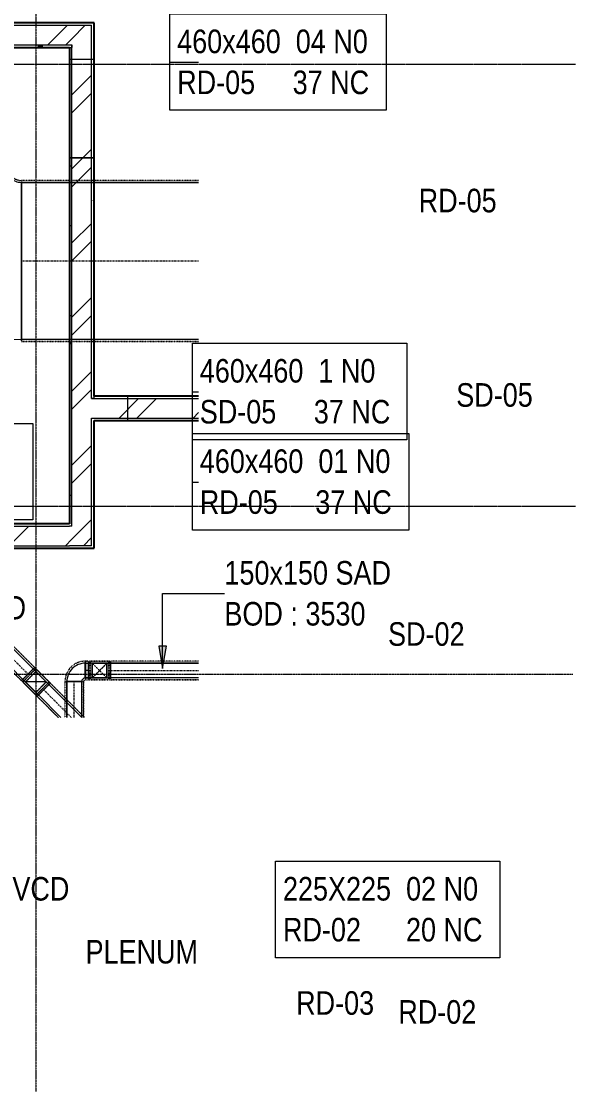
# Model space of a CAD drawing. Header units: inches. Extents: x -83664 to 20107, y -47222 to 19398.
# Drawn here: x 14463 to 20107, y -47222 to -36325 of the extents above; entities that cross this region are included whole.
import ezdxf

# ---------------------------------------------------------------- set-up
doc = ezdxf.new("R2010")
doc.units = ezdxf.units.IN
doc.header["$MEASUREMENT"] = 0
for name, pattern in [('AE7-LP-CENTER', [5.45, 3, -0.6, 1.25, -0.6]), ('Center', [29.999999, 12, -6, 6, -6]), ('Grid Line', [22.225, 12.7, -3.175, 3.175, -3.175]), ('Hidden 0_50', [1.0584, 0.5292, -0.5292]), ('Hidden 1_5', [2.2, 1.5, -0.7])]:
    doc.linetypes.add(name, pattern=pattern)
for name, color, linetype, lineweight, true_color in [('A-ANNO-MATC', 1, 'AE7-LP-CENTER', 9, 0xff0000), ('A-DETL', 7, 'Continuous', 18, 0x00a600), ('M-HVAC-DUCT', 7, 'Continuous', 9, 0xffe97f)]:
    doc.layers.add(name, color=color, linetype=linetype, lineweight=lineweight, true_color=true_color)
for name, color, linetype, lineweight in [('A-WALL', 7, 'Continuous', 9), ('A-WALL-PATT', 7, 'Continuous', 25), ('G-ANNO-TEXT', 7, 'Continuous', 9), ('M-HVAC-DUCT-ANNO', 7, 'Continuous', 9), ('M-HVAC-DUCT-CNTR', 7, 'Center', 9), ('M-HVAC-DUCT-IDEN', 7, 'Continuous', 18), ('S-GRID', 7, 'Continuous', 9)]:
    doc.layers.add(name, color=color, linetype=linetype, lineweight=lineweight)
doc.styles.add('Arial Narrow_21', font='ARIALN.TTF', dxfattribs={"height": 240})
pattern_1 = [(0, (0, 0), (1219.2, 304.8), [50.292, -864.108, 50.292, -864.108, -4876.8]), (0, (0, 0), (1219.2, 304.8), [-1828.8, 50.292, -1778.508, 50.292, -864.108, -2133.6]), (0, (0, 0), (1219.2, 304.8), [-4572, 50.292, -559.308, 50.292, -1473.708]), (120, (457.2, 152.4), (-873.56454, 903.45817), [50.292, -864.108, 50.292, -864.108, -4876.8]), (120, (457.2, 152.4), (-873.56454, 903.45817), [-1828.8, 50.292, -1778.508, 50.292, -864.108, -2133.6]), (120, (457.2, 152.4), (-873.56454, 903.45817), [-4572, 50.292, -559.308, 50.292, -1473.708]), (240, (609.6, 762), (-345.63546, -1208.25817), [50.292, -864.108, 50.292, -864.108, -4876.8]), (240, (609.6, 762), (-345.63546, -1208.25817), [-1828.8, 50.292, -1778.508, 50.292, -864.108, -2133.6]), (240, (609.6, 762), (-345.63546, -1208.25817), [-4572, 50.292, -559.308, 50.292, -1473.708])]
pattern_2 = [(45, (0, 0), (-377.1708, 377.1708), []), (45, (0, 571.5), (-377.1708, 377.1708), [])]

# ---------------------------------------------------------------- blocks, each defined once
blk = doc.blocks.new('M_Rectangular Elbow - Radius - 0_6 W-8295997-FIRST FLOOR AC CONDITIONING LAYOUT - PART A')
at = {"layer": 'M-HVAC-DUCT', "color": 6, "true_color": 0xff00ff}
for p, q in [((-398, 800), (-398, -800)), ((-398, -800), (-398, 800)), ((-285, 847), (847, -285)), ((847, -285), (-285, 847))]:
    blk.add_line(p, q, dxfattribs=at)
for radius in [160, 160, 1760, 1760]:
    blk.add_arc((-398, 960), radius, 270, 315, dxfattribs=at)
blk = doc.blocks.new('M_Rectangular Elbow - Radius - 0_75 W-7252685-FIRST FLOOR AC CONDITIONING LAYOUT - PART A')
at = {"layer": 'M-HVAC-DUCT', "color": 30, "true_color": 0xff7f00}
for p, q in [((166791, 55512), (166641, 55512)), ((166641, 55512), (166641, 55362)), ((166641, 55512), (166828, 55512)), ((166791, 55512), (166791, 55362)), ((166791, 55362), (166791, 55512)), ((166828, 55512), (166791, 55512)), ((166828, 55512), (166828, 55362)), ((166828, 55362), (166828, 55512)), ((166641, 55362), (166791, 55362)), ((166641, 55362), (166828, 55362)), ((166791, 55362), (166828, 55362))]:
    blk.add_line(p, q, dxfattribs=at)
blk = doc.blocks.new('M_Rectangular Elbow - Radius - 0_75 W-V221-FIRST FLOOR AC CONDITIONING LAYOUT - PART A')
at = {"layer": 'M-HVAC-DUCT', "color": 30, "true_color": 0xff7f00}
for p, q in [((166603, 55362), (166603, 55512)), ((166603, 55512), (166603, 55362)), ((166641, 55512), (166603, 55512)), ((166791, 55512), (166603, 55512)), ((166641, 55362), (166641, 55512)), ((166641, 55512), (166791, 55512)), ((166791, 55362), (166791, 55512)), ((166791, 55512), (166791, 55362)), ((166603, 55362), (166641, 55362)), ((166791, 55362), (166603, 55362)), ((166791, 55362), (166641, 55362))]:
    blk.add_line(p, q, dxfattribs=at)
blk = doc.blocks.new('M_Rectangular Elbow - Radius - 0_75 W-V222-FIRST FLOOR AC CONDITIONING LAYOUT - PART A')
at = {"layer": 'M-HVAC-DUCT', "color": 30, "true_color": 0xff7f00}
for p, q in [((-75, 112.5), (75, 112.5)), ((75, 112.5), (-75, 112.5)), ((-112.5, 75), (-112.5, -75)), ((-112.5, -75), (-112.5, 75))]:
    blk.add_line(p, q, dxfattribs=at)
for radius in [37.5, 37.5, 187.5, 187.5]:
    blk.add_arc((-112.5, 112.5), radius, 270, 0, dxfattribs=at)
blk = doc.blocks.new('M_Rectangular Elbow - Radius - 0_75 W-V225-FIRST FLOOR AC CONDITIONING LAYOUT - PART A')
at = {"layer": 'M-HVAC-DUCT', "color": 6, "true_color": 0xff00ff}
for p, q in [((166041, 55454), (165935, 55348)), ((165935, 55348), (166041, 55454)), ((165961, 55321), (166067, 55428)), ((166067, 55428), (166041, 55454)), ((166041, 55454), (166173, 55321)), ((166067, 55428), (166173, 55321)), ((165935, 55348), (165961, 55321)), ((165935, 55348), (166067, 55215)), ((166067, 55215), (165961, 55321)), ((166067, 55215), (166173, 55321)), ((166173, 55321), (166067, 55215))]:
    blk.add_line(p, q, dxfattribs=at)
blk = doc.blocks.new('M_Rectangular Elbow - Radius - 0_75 W-V226-FIRST FLOOR AC CONDITIONING LAYOUT - PART A')
at = {"layer": 'M-HVAC-DUCT', "color": 6, "true_color": 0xff00ff}
for p, q in [((166067, 55428), (165961, 55321)), ((166173, 55321), (166067, 55428)), ((166200, 55295), (166067, 55428)), ((165961, 55321), (166067, 55215)), ((166094, 55189), (165961, 55321)), ((166173, 55321), (166067, 55215)), ((166067, 55215), (166173, 55321)), ((166094, 55189), (166200, 55295)), ((166200, 55295), (166094, 55189)), ((166200, 55295), (166173, 55321)), ((166067, 55215), (166094, 55189))]:
    blk.add_line(p, q, dxfattribs=at)
blk = doc.blocks.new('TEMW-SMBZ-HO-BM-HVAC-00002_rvt-1-FIRST FLOOR AC CONDITIONING LAYOUT - PART A')
at = {"layer": 'M-HVAC-DUCT', "color": 6, "linetype": 'Hidden 0_50', "true_color": 0xff00ff}
for p, q in [((165920, 58788), (165920, 60428)), ((165920, 60428), (165920, 58788)), ((165920, 58788), (165920, 60428)), ((165920, 60428), (165920, 58788)), ((167724, 60428), (165920, 60428)), ((167724, 60428), (165920, 60428)), ((165920, 58788), (167724, 58788)), ((167724, 58788), (165920, 58788)), ((166055, 55468), (165795, 55728)), ((166055, 55468), (165795, 55728)), ((165661, 55594), (165921, 55334)), ((165921, 55334), (165661, 55594)), ((165921, 55334), (166055, 55468)), ((166055, 55468), (165921, 55334)), ((165921, 55334), (166055, 55468)), ((165921, 55334), (166055, 55468)), ((166055, 55468), (166067, 55456)), ((166202, 55321), (166055, 55468)), ((166067, 55456), (165933, 55321)), ((165933, 55321), (166067, 55456)), ((166067, 55456), (165933, 55321)), ((166067, 55456), (165933, 55321)), ((166202, 55321), (166067, 55456)), ((166067, 55456), (166202, 55321)), ((166202, 55321), (166067, 55456)), ((166214, 55309), (166067, 55456)), ((166067, 55456), (166202, 55321)), ((165921, 55334), (166067, 55187)), ((165933, 55321), (165921, 55334)), ((165933, 55321), (166067, 55187)), ((166067, 55187), (165933, 55321)), ((165933, 55321), (166067, 55187)), ((166067, 55187), (165933, 55321)), ((165933, 55321), (166080, 55175)), ((166067, 55187), (166202, 55321)), ((166202, 55321), (166067, 55187)), ((166067, 55187), (166202, 55321)), ((166067, 55187), (166202, 55321)), ((166202, 55321), (166067, 55187)), ((166202, 55321), (166067, 55187)), ((166080, 55175), (166214, 55309)), ((166214, 55309), (166080, 55175)), ((166080, 55175), (166214, 55309)), ((166214, 55309), (166080, 55175)), ((166202, 55321), (166214, 55309)), ((166563, 54960), (166214, 55309)), ((166563, 54960), (166214, 55309)), ((166080, 55175), (166067, 55187)), ((166080, 55175), (166294, 54960)), ((166294, 54960), (166080, 55175))]:
    blk.add_line(p, q, dxfattribs=at)
at = {"layer": 'M-HVAC-DUCT', "color": 6, "true_color": 0xff00ff}
for p, q in [((165920, 60408), (165920, 58808)), ((165920, 58808), (165920, 60408)), ((165920, 60408), (167724, 60408)), ((167724, 60408), (165920, 60408)), ((167724, 58808), (165920, 58808)), ((167724, 58808), (165920, 58808)), ((165781, 55714), (166041, 55454)), ((166041, 55454), (165781, 55714)), ((165935, 55348), (165675, 55608)), ((165935, 55348), (165675, 55608)), ((166041, 55454), (165935, 55348)), ((165935, 55348), (166041, 55454)), ((166200, 55295), (166094, 55189)), ((166094, 55189), (166200, 55295)), ((166200, 55295), (166535, 54960)), ((166535, 54960), (166200, 55295)), ((166322, 54960), (166094, 55189)), ((166322, 54960), (166094, 55189))]:
    blk.add_line(p, q, dxfattribs=at)
at = {"layer": 'M-HVAC-DUCT', "color": 30, "linetype": 'Hidden 0_50', "true_color": 0xff7f00}
for p, q in [((166571, 55532), (166571, 55342)), ((166571, 55342), (166571, 55532)), ((166603, 55532), (166571, 55532)), ((166571, 55532), (166603, 55532)), ((166571, 55342), (166571, 55532)), ((166571, 55532), (166571, 55342)), ((166603, 55532), (166603, 55342)), ((166603, 55342), (166603, 55532)), ((166811, 55532), (166603, 55532)), ((166603, 55532), (166621, 55532)), ((166603, 55342), (166603, 55532)), ((166603, 55532), (166603, 55342)), ((166621, 55342), (166621, 55532)), ((166621, 55532), (166811, 55532)), ((166811, 55532), (166621, 55532)), ((166621, 55532), (166621, 55342)), ((166828, 55532), (166621, 55532)), ((166621, 55532), (166811, 55532)), ((166621, 55342), (166621, 55532)), ((166811, 55532), (166621, 55532)), ((166621, 55532), (166621, 55342)), ((166811, 55532), (166811, 55342)), ((166811, 55342), (166811, 55532)), ((166811, 55532), (166811, 55342)), ((166811, 55532), (166828, 55532)), ((166811, 55532), (166811, 55342)), ((166811, 55342), (166811, 55532)), ((166811, 55532), (166811, 55342)), ((166828, 55342), (166828, 55532)), ((166828, 55532), (166828, 55342)), ((167724, 55532), (166828, 55532)), ((167724, 55532), (166828, 55532)), ((166828, 55342), (166828, 55532)), ((166828, 55342), (166828, 55532)), ((166363, 55325), (166553, 55325)), ((166553, 55325), (166363, 55325)), ((166553, 55325), (166363, 55325)), ((166363, 55325), (166553, 55325)), ((166363, 55325), (166363, 54960)), ((166363, 55325), (166363, 54960)), ((166553, 54960), (166553, 55325)), ((166553, 55325), (166553, 54960)), ((166571, 55342), (166603, 55342)), ((166571, 55342), (166603, 55342)), ((166621, 55342), (166603, 55342)), ((166603, 55342), (166811, 55342)), ((166811, 55342), (166621, 55342)), ((166621, 55342), (166811, 55342)), ((166811, 55342), (166621, 55342)), ((166621, 55342), (166828, 55342)), ((166621, 55342), (166811, 55342)), ((166828, 55342), (166811, 55342)), ((166828, 55342), (167724, 55342)), ((167724, 55342), (166828, 55342))]:
    blk.add_line(p, q, dxfattribs=at)
at = {"layer": 'M-HVAC-DUCT', "color": 30, "true_color": 0xff7f00}
for p, q in [((166571, 55362), (166571, 55512)), ((166571, 55512), (166571, 55362)), ((166571, 55512), (166603, 55512)), ((166571, 55512), (166603, 55512)), ((166603, 55362), (166603, 55512)), ((166603, 55512), (166603, 55362)), ((166828, 55512), (166828, 55362)), ((166828, 55362), (166828, 55512)), ((166828, 55512), (167724, 55512)), ((167724, 55512), (166828, 55512)), ((166603, 55362), (166571, 55362)), ((166571, 55362), (166603, 55362)), ((167724, 55362), (166828, 55362)), ((167724, 55362), (166828, 55362)), ((166383, 55325), (166533, 55325)), ((166533, 55325), (166383, 55325)), ((166383, 54960), (166383, 55325)), ((166383, 55325), (166383, 54960)), ((166533, 55325), (166533, 54960)), ((166533, 55325), (166533, 54960))]:
    blk.add_line(p, q, dxfattribs=at)
at = {"layer": 'M-HVAC-DUCT', "color": 6, "linetype": 'Hidden 0_50', "true_color": 0xff00ff}
blk.add_arc((165920, 60568), 140, 225, 270, dxfattribs=at)
blk.add_arc((165920, 60568), 140, 225, 270, dxfattribs=at)
at = {"layer": 'M-HVAC-DUCT', "color": 30, "linetype": 'Hidden 0_50', "true_color": 0xff7f00}
for radius in [208, 208, 17.5, 17.5]:
    blk.add_arc((166571, 55325), radius, 90, 180, dxfattribs=at)
at = {"layer": 'M-HVAC-DUCT-ANNO', "color": 30, "linetype": 'Hidden 1_5', "true_color": 0xff7f00}
for p, q in [((166641, 55362), (166641, 55512)), ((166641, 55512), (166791, 55512)), ((166791, 55512), (166641, 55362)), ((166791, 55362), (166641, 55512)), ((166791, 55512), (166791, 55362)), ((166791, 55362), (166641, 55362))]:
    blk.add_line(p, q, dxfattribs=at)
at = {"layer": 'M-HVAC-DUCT-ANNO', "color": 6, "linetype": 'Hidden 1_5', "true_color": 0xff00ff}
for p, q in [((166067, 55428), (165961, 55321)), ((166173, 55321), (166067, 55428)), ((165961, 55321), (166067, 55215)), ((166173, 55321), (165961, 55321)), ((166067, 55215), (166173, 55321))]:
    blk.add_line(p, q, dxfattribs=at)
at = {"layer": 'M-HVAC-DUCT-CNTR', "color": 6, "true_color": 0xff00ff}
for p, q in [((165920, 59608), (167724, 59608)), ((165728, 55661), (165988, 55401)), ((166147, 55242), (166428, 54960))]:
    blk.add_line(p, q, dxfattribs=at)
at = {"layer": 'M-HVAC-DUCT-CNTR', "color": 30, "true_color": 0xff7f00}
for p, q in [((166603, 55437), (166571, 55437)), ((166828, 55437), (167724, 55437)), ((166458, 54960), (166458, 55325))]:
    blk.add_line(p, q, dxfattribs=at)
at = {"layer": 'M-HVAC-DUCT', "color": 6, "linetype": 'Hidden 0_50', "lineweight": 9, "true_color": 0xff00ff}
for name, p, rotation in [('M_Rectangular Elbow - Radius - 0_6 W-8295997-FIRST FLOOR AC CONDITIONING LAYOUT - PART A', (165522, 59608), 314.9999999999662), ('M_Rectangular Elbow - Radius - 0_75 W-V222-FIRST FLOOR AC CONDITIONING LAYOUT - PART A', (166458, 55437), 180)]:
    blk.add_blockref(name, p, dxfattribs=dict(at, rotation=rotation))
for name in ['M_Rectangular Elbow - Radius - 0_75 W-V221-FIRST FLOOR AC CONDITIONING LAYOUT - PART A', 'M_Rectangular Elbow - Radius - 0_75 W-7252685-FIRST FLOOR AC CONDITIONING LAYOUT - PART A', 'M_Rectangular Elbow - Radius - 0_75 W-V225-FIRST FLOOR AC CONDITIONING LAYOUT - PART A', 'M_Rectangular Elbow - Radius - 0_75 W-V226-FIRST FLOOR AC CONDITIONING LAYOUT - PART A']:
    blk.add_blockref(name, (0, 0), dxfattribs=at)
blk = doc.blocks.new('TEMW-SMBZ-HO-BM-HVAC-00002_rvt-2-FIRST FLOOR AC CONDITIONING LAYOUT - PART A')
at = {"layer": 'M-HVAC-DUCT', "color": 6, "linetype": 'Hidden 0_50', "true_color": 0xff00ff}
for p, q in [((165920, 58788), (165920, 60428)), ((165920, 60428), (165920, 58788)), ((165920, 58788), (165920, 60428)), ((165920, 60428), (165920, 58788)), ((167724, 60428), (165920, 60428)), ((167724, 60428), (165920, 60428)), ((165920, 58788), (167724, 58788)), ((167724, 58788), (165920, 58788)), ((166055, 55468), (165795, 55728)), ((166055, 55468), (165795, 55728)), ((165661, 55594), (165921, 55334)), ((165921, 55334), (165661, 55594)), ((165921, 55334), (166055, 55468)), ((166055, 55468), (165921, 55334)), ((165921, 55334), (166055, 55468)), ((165921, 55334), (166055, 55468)), ((166055, 55468), (166067, 55456)), ((166202, 55321), (166055, 55468)), ((166067, 55456), (165933, 55321)), ((165933, 55321), (166067, 55456)), ((166067, 55456), (165933, 55321)), ((166067, 55456), (165933, 55321)), ((166202, 55321), (166067, 55456)), ((166067, 55456), (166202, 55321)), ((166202, 55321), (166067, 55456)), ((166214, 55309), (166067, 55456)), ((166067, 55456), (166202, 55321)), ((165921, 55334), (166067, 55187)), ((165933, 55321), (165921, 55334)), ((165933, 55321), (166067, 55187)), ((166067, 55187), (165933, 55321)), ((165933, 55321), (166067, 55187)), ((166067, 55187), (165933, 55321)), ((165933, 55321), (166080, 55175)), ((166067, 55187), (166202, 55321)), ((166202, 55321), (166067, 55187)), ((166067, 55187), (166202, 55321)), ((166067, 55187), (166202, 55321)), ((166202, 55321), (166067, 55187)), ((166202, 55321), (166067, 55187)), ((166080, 55175), (166214, 55309)), ((166214, 55309), (166080, 55175)), ((166080, 55175), (166214, 55309)), ((166214, 55309), (166080, 55175)), ((166202, 55321), (166214, 55309)), ((166563, 54960), (166214, 55309)), ((166563, 54960), (166214, 55309)), ((166080, 55175), (166067, 55187)), ((166080, 55175), (166294, 54960)), ((166294, 54960), (166080, 55175))]:
    blk.add_line(p, q, dxfattribs=at)
at = {"layer": 'M-HVAC-DUCT', "color": 6, "true_color": 0xff00ff}
for p, q in [((165920, 60408), (165920, 58808)), ((165920, 58808), (165920, 60408)), ((165920, 60408), (167724, 60408)), ((167724, 60408), (165920, 60408)), ((167724, 58808), (165920, 58808)), ((167724, 58808), (165920, 58808)), ((165781, 55714), (166041, 55454)), ((166041, 55454), (165781, 55714)), ((165935, 55348), (165675, 55608)), ((165935, 55348), (165675, 55608)), ((166041, 55454), (165935, 55348)), ((165935, 55348), (166041, 55454)), ((166200, 55295), (166094, 55189)), ((166094, 55189), (166200, 55295)), ((166200, 55295), (166535, 54960)), ((166535, 54960), (166200, 55295)), ((166322, 54960), (166094, 55189)), ((166322, 54960), (166094, 55189))]:
    blk.add_line(p, q, dxfattribs=at)
at = {"layer": 'M-HVAC-DUCT', "color": 30, "linetype": 'Hidden 0_50', "true_color": 0xff7f00}
for p, q in [((166571, 55532), (166571, 55342)), ((166571, 55342), (166571, 55532)), ((166603, 55532), (166571, 55532)), ((166571, 55532), (166603, 55532)), ((166571, 55342), (166571, 55532)), ((166571, 55532), (166571, 55342)), ((166603, 55532), (166603, 55342)), ((166603, 55342), (166603, 55532)), ((166811, 55532), (166603, 55532)), ((166603, 55532), (166621, 55532)), ((166603, 55342), (166603, 55532)), ((166603, 55532), (166603, 55342)), ((166621, 55342), (166621, 55532)), ((166621, 55532), (166811, 55532)), ((166811, 55532), (166621, 55532)), ((166621, 55532), (166621, 55342)), ((166828, 55532), (166621, 55532)), ((166621, 55532), (166811, 55532)), ((166621, 55342), (166621, 55532)), ((166811, 55532), (166621, 55532)), ((166621, 55532), (166621, 55342)), ((166811, 55532), (166811, 55342)), ((166811, 55342), (166811, 55532)), ((166811, 55532), (166811, 55342)), ((166811, 55532), (166828, 55532)), ((166811, 55532), (166811, 55342)), ((166811, 55342), (166811, 55532)), ((166811, 55532), (166811, 55342)), ((166828, 55342), (166828, 55532)), ((166828, 55532), (166828, 55342)), ((167724, 55532), (166828, 55532)), ((167724, 55532), (166828, 55532)), ((166828, 55342), (166828, 55532)), ((166828, 55342), (166828, 55532)), ((166363, 55325), (166553, 55325)), ((166553, 55325), (166363, 55325)), ((166553, 55325), (166363, 55325)), ((166363, 55325), (166553, 55325)), ((166363, 55325), (166363, 54960)), ((166363, 55325), (166363, 54960)), ((166553, 54960), (166553, 55325)), ((166553, 55325), (166553, 54960)), ((166571, 55342), (166603, 55342)), ((166571, 55342), (166603, 55342)), ((166621, 55342), (166603, 55342)), ((166603, 55342), (166811, 55342)), ((166811, 55342), (166621, 55342)), ((166621, 55342), (166811, 55342)), ((166811, 55342), (166621, 55342)), ((166621, 55342), (166828, 55342)), ((166621, 55342), (166811, 55342)), ((166828, 55342), (166811, 55342)), ((166828, 55342), (167724, 55342)), ((167724, 55342), (166828, 55342))]:
    blk.add_line(p, q, dxfattribs=at)
at = {"layer": 'M-HVAC-DUCT', "color": 30, "true_color": 0xff7f00}
for p, q in [((166571, 55362), (166571, 55512)), ((166571, 55512), (166571, 55362)), ((166571, 55512), (166603, 55512)), ((166571, 55512), (166603, 55512)), ((166603, 55362), (166603, 55512)), ((166603, 55512), (166603, 55362)), ((166828, 55512), (166828, 55362)), ((166828, 55362), (166828, 55512)), ((166828, 55512), (167724, 55512)), ((167724, 55512), (166828, 55512)), ((166603, 55362), (166571, 55362)), ((166571, 55362), (166603, 55362)), ((167724, 55362), (166828, 55362)), ((167724, 55362), (166828, 55362)), ((166383, 55325), (166533, 55325)), ((166533, 55325), (166383, 55325)), ((166383, 54960), (166383, 55325)), ((166383, 55325), (166383, 54960)), ((166533, 55325), (166533, 54960)), ((166533, 55325), (166533, 54960))]:
    blk.add_line(p, q, dxfattribs=at)
at = {"layer": 'M-HVAC-DUCT', "color": 6, "linetype": 'Hidden 0_50', "true_color": 0xff00ff}
blk.add_arc((165920, 60568), 140, 225, 270, dxfattribs=at)
blk.add_arc((165920, 60568), 140, 225, 270, dxfattribs=at)
at = {"layer": 'M-HVAC-DUCT', "color": 30, "linetype": 'Hidden 0_50', "true_color": 0xff7f00}
for radius in [208, 208, 17.5, 17.5]:
    blk.add_arc((166571, 55325), radius, 90, 180, dxfattribs=at)
at = {"layer": 'M-HVAC-DUCT-ANNO', "color": 30, "linetype": 'Hidden 1_5', "true_color": 0xff7f00}
for p, q in [((166641, 55362), (166641, 55512)), ((166641, 55512), (166791, 55512)), ((166791, 55512), (166641, 55362)), ((166791, 55362), (166641, 55512)), ((166791, 55512), (166791, 55362)), ((166791, 55362), (166641, 55362))]:
    blk.add_line(p, q, dxfattribs=at)
at = {"layer": 'M-HVAC-DUCT-ANNO', "color": 6, "linetype": 'Hidden 1_5', "true_color": 0xff00ff}
for p, q in [((166067, 55428), (165961, 55321)), ((166173, 55321), (166067, 55428)), ((165961, 55321), (166067, 55215)), ((166173, 55321), (165961, 55321)), ((166067, 55215), (166173, 55321))]:
    blk.add_line(p, q, dxfattribs=at)
at = {"layer": 'M-HVAC-DUCT-CNTR', "color": 6, "true_color": 0xff00ff}
for p, q in [((165920, 59608), (167724, 59608)), ((165728, 55661), (165988, 55401)), ((166147, 55242), (166428, 54960))]:
    blk.add_line(p, q, dxfattribs=at)
at = {"layer": 'M-HVAC-DUCT-CNTR', "color": 30, "true_color": 0xff7f00}
for p, q in [((166603, 55437), (166571, 55437)), ((166828, 55437), (167724, 55437)), ((166458, 54960), (166458, 55325))]:
    blk.add_line(p, q, dxfattribs=at)
at = {"layer": 'M-HVAC-DUCT', "color": 6, "linetype": 'Hidden 0_50', "lineweight": 9, "true_color": 0xff00ff}
for name, p, rotation in [('M_Rectangular Elbow - Radius - 0_6 W-8295997-FIRST FLOOR AC CONDITIONING LAYOUT - PART A', (165522, 59608), 314.9999999999662), ('M_Rectangular Elbow - Radius - 0_75 W-V222-FIRST FLOOR AC CONDITIONING LAYOUT - PART A', (166458, 55437), 180)]:
    blk.add_blockref(name, p, dxfattribs=dict(at, rotation=rotation))
for name in ['M_Rectangular Elbow - Radius - 0_75 W-V221-FIRST FLOOR AC CONDITIONING LAYOUT - PART A', 'M_Rectangular Elbow - Radius - 0_75 W-7252685-FIRST FLOOR AC CONDITIONING LAYOUT - PART A', 'M_Rectangular Elbow - Radius - 0_75 W-V225-FIRST FLOOR AC CONDITIONING LAYOUT - PART A', 'M_Rectangular Elbow - Radius - 0_75 W-V226-FIRST FLOOR AC CONDITIONING LAYOUT - PART A']:
    blk.add_blockref(name, (0, 0), dxfattribs=at)
blk = doc.blocks.new('SMBZ_Hospital Arch Model_2026_01_29_rvt-1-FIRST FLOOR AC CONDITIONING LAYOUT - PART A')
at = {"layer": 'A-WALL-PATT', "lineweight": 9, "true_color": 0xbbbbbb}
h = blk.add_hatch(dxfattribs=at)
h.set_pattern_fill('FP_13', color=9, style=0, pattern_type=2)
h.set_pattern_definition(pattern_1)
h.paths.add_polyline_path([(160909, 62008), (165334, 62008), (165334, 62033), (160909, 62033)])
h.paths.add_polyline_path([(166434, 62008), (166634, 62008), (166634, 62033), (165559, 62033), (165559, 62008), (166409, 62008)])
h = blk.add_hatch(dxfattribs=at)
h.set_pattern_fill('FP_12', color=9, style=0, pattern_type=2)
h.set_pattern_definition(pattern_2)
h.paths.add_polyline_path([(161396, 61808), (166434, 61808), (166434, 62008), (160909, 62008), (160909, 61808)])
h = blk.add_hatch(dxfattribs=at)
h.set_pattern_fill('FP_12', color=9, style=0, pattern_type=2)
h.set_pattern_definition(pattern_2)
h.paths.add_polyline_path([(166434, 61658), (166634, 61658), (166634, 62008), (166434, 62008), (166434, 61783)])
h = blk.add_hatch(dxfattribs=at)
h.set_pattern_fill('FP_13', color=9, style=0, pattern_type=2)
h.set_pattern_definition(pattern_1)
h.paths.add_polyline_path([(166434, 61783), (166434, 61808), (160909, 61808), (160909, 61783), (166409, 61783)])
h = blk.add_hatch(dxfattribs=at)
h.set_pattern_fill('FP_13', color=9, style=0, pattern_type=2)
h.set_pattern_definition(pattern_1)
h.paths.add_polyline_path([(166409, 58233), (166434, 58233), (166434, 61658), (166409, 61658), (166409, 58739)])
h = blk.add_hatch(dxfattribs=at)
h.set_pattern_fill('FP_12', color=9, style=0, pattern_type=2)
h.set_pattern_definition(pattern_2)
h.paths.add_polyline_path([(166434, 58208), (166634, 58208), (166634, 61658), (166434, 61658), (166434, 58233)])
h = blk.add_hatch(dxfattribs=at)
h.set_pattern_fill('FP_13', color=9, style=0, pattern_type=2)
h.set_pattern_definition(pattern_1)
h.paths.add_polyline_path([(166659, 58208), (166659, 61658), (166634, 61658), (166634, 58208)])
h = blk.add_hatch(dxfattribs=at)
h.set_pattern_fill('FP_13', color=9, style=0, pattern_type=2)
h.set_pattern_definition(pattern_1)
edge = h.paths.add_edge_path()
edge.add_line((167724, 58233), (166659, 58233))
edge.add_line((166659, 58233), (166659, 58208))
edge.add_line((166659, 58208), (166934, 58208))
edge.add_line((166934, 58208), (167724, 58208))
h.paths.add_polyline_path([(166434, 58208), (166434, 58233), (166409, 58233), (166409, 58208)])
h = blk.add_hatch(dxfattribs=at)
h.set_pattern_fill('FP_13', color=9, style=0, pattern_type=2)
h.set_pattern_definition(pattern_1)
h.paths.add_polyline_path([(166434, 56908), (166434, 58208), (166409, 58208), (166409, 56908)])
h = blk.add_hatch(dxfattribs=at)
h.set_pattern_fill('FP_12', color=9, style=0, pattern_type=2)
h.set_pattern_definition(pattern_2)
h.paths.add_polyline_path([(166634, 58008), (167724, 58008), (167724, 58208), (166434, 58208), (166434, 58008)])
h = blk.add_hatch(dxfattribs=at)
h.set_pattern_fill('FP_12', color=9, style=0, pattern_type=2)
h.set_pattern_definition(pattern_2)
h.paths.add_polyline_path([(166634, 56708), (166634, 58008), (166434, 58008), (166434, 56708)])
h = blk.add_hatch(dxfattribs=at)
h.set_pattern_fill('FP_13', color=9, style=0, pattern_type=2)
h.set_pattern_definition(pattern_1)
h.paths.add_polyline_path([(161396, 56908), (166409, 56908), (166409, 56933), (158734, 56933), (158734, 56908), (159813, 56908)])
h = blk.add_hatch(dxfattribs=at)
h.set_pattern_fill('FP_12', color=9, style=0, pattern_type=2)
h.set_pattern_definition(pattern_2)
h.paths.add_polyline_path([(161396, 56708), (166434, 56708), (166434, 56908), (158734, 56908), (158734, 56708), (159813, 56708)])
h = blk.add_hatch(dxfattribs=at)
h.set_pattern_fill('FP_13', color=9, style=0, pattern_type=2)
h.set_pattern_definition(pattern_1)
h.paths.add_polyline_path([(164560, 56683), (166634, 56683), (166634, 56708), (158734, 56708), (158734, 56683), (161396, 56683)])
at = {"layer": 'A-WALL', "color": 9, "lineweight": 25, "true_color": 0xbbbbbb}
for p, q in [((166409, 62033), (165559, 62033)), ((166634, 62033), (166409, 62033)), ((166659, 62033), (166634, 62033)), ((166659, 61658), (166659, 62033)), ((160909, 61783), (166409, 61783)), ((166409, 61783), (166409, 61658)), ((166409, 61658), (166409, 58233)), ((166659, 58233), (166659, 61658)), ((166409, 58233), (166409, 58208)), ((166409, 58208), (166409, 57983)), ((167724, 58233), (166659, 58233)), ((166409, 57983), (166409, 56933)), ((166659, 56683), (166659, 57983)), ((166659, 57983), (167724, 57983)), ((166409, 56933), (160909, 56933)), ((158734, 56683), (166409, 56683)), ((166409, 56683), (166634, 56683)), ((166634, 56683), (166659, 56683))]:
    blk.add_line(p, q, dxfattribs=at)
at = {"layer": 'A-WALL', "color": 9, "true_color": 0xbbbbbb}
for p, q in [((166409, 62033), (165559, 62033)), ((165559, 62008), (166409, 62008)), ((166409, 62033), (166659, 62033)), ((166409, 62008), (166434, 62008)), ((166434, 62008), (166634, 62008)), ((166634, 61658), (166634, 62008)), ((166659, 61658), (166659, 62033)), ((160909, 61808), (166409, 61808)), ((166409, 61808), (166434, 61808)), ((166434, 61808), (166434, 61783)), ((166434, 61783), (166434, 61808)), ((160909, 61783), (166409, 61783)), ((166409, 61783), (166434, 61783)), ((166409, 61783), (166409, 61658)), ((166434, 61658), (166434, 61783)), ((166409, 61658), (166409, 60658)), ((166659, 61658), (166409, 61658)), ((166659, 61658), (166409, 61658)), ((166434, 58233), (166434, 61658)), ((166634, 58233), (166634, 61658)), ((166659, 60658), (166659, 61658)), ((166409, 60658), (166409, 58233)), ((166659, 60658), (166409, 60658)), ((166409, 60658), (166659, 60658)), ((166659, 58233), (166659, 60658)), ((166409, 57983), (166409, 58233)), ((166434, 58208), (166434, 58233)), ((166434, 58008), (166434, 58208)), ((166634, 58208), (166634, 58233)), ((166659, 58208), (166634, 58208)), ((166634, 58208), (166659, 58208)), ((166659, 58208), (166659, 58233)), ((166999, 58233), (166659, 58233)), ((166659, 58208), (167724, 58208)), ((167724, 58233), (166999, 58233)), ((166999, 58233), (166999, 57983)), ((166999, 58233), (166999, 57983)), ((166409, 57983), (166409, 56933)), ((166434, 57983), (166434, 58008)), ((166434, 56908), (166434, 57983)), ((166634, 57983), (166634, 58008)), ((166634, 58008), (167724, 58008)), ((166634, 56708), (166634, 57983)), ((166659, 56683), (166659, 57983)), ((166659, 57983), (166999, 57983)), ((166999, 57983), (167724, 57983)), ((158734, 56908), (166409, 56908)), ((166409, 56933), (160909, 56933)), ((166434, 56908), (166409, 56908)), ((158734, 56708), (166409, 56708)), ((159734, 56683), (166409, 56683)), ((166434, 56708), (166409, 56708)), ((166659, 56683), (166409, 56683)), ((166634, 56708), (166434, 56708))]:
    blk.add_line(p, q, dxfattribs=at)

msp = doc.modelspace()

# ---------------------------------------------------------------- hatches: boundary and pattern name
at = {"layer": 'M-HVAC-DUCT-IDEN', "lineweight": 9}
msp.add_hatch(color=256, dxfattribs=at).paths.add_polyline_path([(15901.2, -42912.6), (15940.9, -42687.6), (15861.6, -42687.6)])

# ---------------------------------------------------------------- linework, layer by layer
at = {"layer": 'A-ANNO-MATC'}
for p, q in [((14610.1, 19398.3), (14610.1, -47222)), ((-79564.5, -42973.2), (20076.9, -42973.2))]:
    msp.add_line(p, q, dxfattribs=at)
at = {"layer": 'A-DETL', "color": 7, "lineweight": 9}
for p, q in [((15973.5, -36741), (16266.9, -36741)), ((16203.7, -40095), (16266.9, -40095)), ((16203.7, -41015), (16266.9, -41015))]:
    msp.add_line(p, q, dxfattribs=at)
at = {"layer": 'G-ANNO-TEXT', "flags": 128}
for points in [[(15974.3, -36246), (18177.8, -36246), (18177.8, -37230), (15974.3, -37230)], [(16204.6, -39600), (18388.6, -39600), (18388.6, -40584), (16204.6, -40584)], [(12790.4, -40417.7), (14578.4, -40417.7), (14578.4, -41401.7), (12790.4, -41401.7)], [(16204.6, -40520), (18408.1, -40520), (18408.1, -41504), (16204.6, -41504)], [(17051.8, -44874.3), (19334.8, -44874.3), (19334.8, -45858.3), (17051.8, -45858.3)]]:
    msp.add_lwpolyline(points, close=True, dxfattribs=at)
at = {"layer": 'M-HVAC-DUCT-IDEN', "lineweight": 9}
for p, q in [((15901.2, -42149.3), (16530.4, -42149.3)), ((15901.2, -42912.6), (15901.2, -42149.3)), ((15940.9, -42687.6), (15861.6, -42687.6)), ((15861.6, -42687.6), (15901.2, -42912.6)), ((15901.2, -42912.6), (15940.9, -42687.6))]:
    msp.add_line(p, q, dxfattribs=at)
at = {"layer": 'S-GRID', "color": 254, "linetype": 'Grid Line', "true_color": 0xdcdcdc}
for p, q in [((20106.7, -36764.5), (-81517, -36764.5)), ((20106.7, -41264.5), (-81517, -41264.5))]:
    msp.add_line(p, q, dxfattribs=at)

# ---------------------------------------------------------------- block references
at = {"lineweight": 5}
for name in ['SMBZ_Hospital Arch Model_2026_01_29_rvt-1-FIRST FLOOR AC CONDITIONING LAYOUT - PART A', 'TEMW-SMBZ-HO-BM-HVAC-00002_rvt-1-FIRST FLOOR AC CONDITIONING LAYOUT - PART A', 'TEMW-SMBZ-HO-BM-HVAC-00002_rvt-2-FIRST FLOOR AC CONDITIONING LAYOUT - PART A']:
    msp.add_blockref(name, (-151456.7, -98372.2), dxfattribs=at)

# ---------------------------------------------------------------- texts
at = {"layer": 'G-ANNO-TEXT', "char_height": 240, "attachment_point": 1, "style": 'Arial Narrow_21'}
for s, insert, width in [('460x460  04 N0', (16049.3, -36408.4), 2441.138), ('RD-05     37 NC', (16049.3, -36825.2), 2477.214), ('RD-05', (18508.7, -38029), 1010.126), ('460x460  1 N0', (16279.6, -39762.4), 2248.733), ('SD-05', (18891.5, -40008.4), 986.076), ('SD-05     37 NC', (16279.6, -40179.1), 2453.164), ('460x460  01 N0', (16279.6, -40682.4), 2441.138), ('RD-05     37 NC', (16279.6, -41099.1), 2477.214), ('VCD', (13930.1, -42175.1), 733.544), ('SD-02', (18196.9, -42442.5), 986.076), ('VCD', (14371.3, -45036.7), 733.544), ('225X225  02 N0', (17126.8, -45036.7), 2501.265), ('RD-02      20 NC', (17126.8, -45453.4), 2573.417), ('PLENUM', (15116.5, -45677.8), 1443.037), ('RD-03', (17260.7, -46199.7), 1010.126), ('RD-02', (18301.3, -46290.8), 1010.126)]:
    msp.add_mtext(s, dxfattribs=dict(at, insert=insert, width=width))
at = {"layer": 'M-HVAC-DUCT-IDEN', "lineweight": 9, "char_height": 240, "attachment_point": 1, "style": 'Arial Narrow_21'}
for s, insert, width in [('150x150 SAD', (16530.4, -41819.7), 2128.48), ('BOD : 3530', (16530.4, -42236.5), 1803.797)]:
    msp.add_mtext(s, dxfattribs=dict(at, insert=insert, width=width))

doc.saveas('drawing.dxf')
